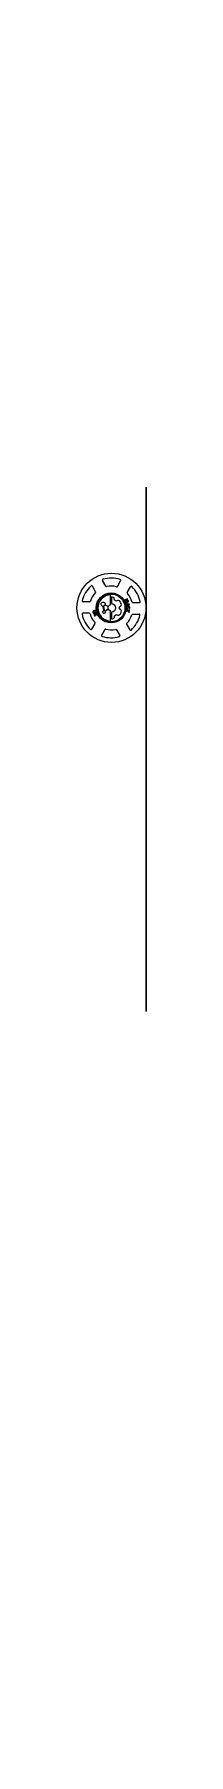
# Model space of a CAD drawing. Header units: millimetres. Extents: x -86 to -52, y -509 to 351.
import ezdxf

# ---------------------------------------------------------------- set-up
doc = ezdxf.new("R2010")
doc.units = ezdxf.units.MM
doc.header["$MEASUREMENT"] = 0
doc.layers.add('Layer 1', color=7, linetype='Continuous')

msp = doc.modelspace()

# ---------------------------------------------------------------- linework, layer by layer
at = {"layer": 'Layer 1', "color": 250, "lineweight": 18}
msp.add_ellipse((-69.0379, 63.8386), major_axis=(0, 7.5), ratio=1, dxfattribs=at)
at = {"layer": 'Layer 1', "lineweight": 9}
for points, knots in [([(-51.5389, 63.9125), (-51.5389, 73.467), (-59.2843, 81.2125), (-68.8389, 81.2125), (-68.8389, 81.2125), (-78.3934, 81.2125), (-86.1389, 73.4671), (-86.1389, 63.9125), (-86.1389, 63.9125), (-86.1389, 54.358), (-78.3935, 46.6125), (-68.839, 46.6125), (-68.839, 46.6125), (-59.2844, 46.6125), (-51.539, 54.3579), (-51.5389, 63.9124), (-51.5359, 350.5474), (-51.5389, -509.3575), (-51.5389, 63.9125)], [0, 0, 0, 0, 0.2, 0.2, 0.2, 0.2, 0.4, 0.4, 0.4, 0.4, 0.6, 0.6, 0.6, 0.6, 1, 1, 1, 1.0001, 1.0001, 1.0001, 1.0001]), ([(-73.1359, 78.1783), (-73.2537, 78.1447), (-73.3493, 78.0586), (-73.3953, 77.9451), (-73.3953, 77.9451), (-73.4412, 77.8315), (-73.4322, 77.7032), (-73.371, 77.5971)], [0, 0, 0, 0, 0.33333333, 0.33333333, 0.33333333, 0.33333333, 1, 1, 1, 1]), ([(-64.2477, 77.4583), (-64.1877, 77.5624), (-64.1778, 77.6881), (-64.2211, 77.8002), (-64.2211, 77.8002), (-64.2643, 77.9124), (-64.3559, 77.999), (-64.4704, 78.0358)], [0, 0, 0, 0, 0.33333333, 0.33333333, 0.33333333, 0.33333333, 1, 1, 1, 1]), ([(-78.4378, 74.7969), (-78.498, 74.901), (-78.6019, 74.9724), (-78.7206, 74.991), (-78.7206, 74.991), (-78.8393, 75.0096), (-78.9601, 74.9736), (-79.0492, 74.8928)], [0, 0, 0, 0, 0.33333333, 0.33333333, 0.33333333, 0.33333333, 1, 1, 1, 1]), ([(-58.6683, 74.5574), (-58.7564, 74.6426), (-58.8787, 74.6824), (-59, 74.6654), (-59, 74.6654), (-59.1213, 74.6484), (-59.2281, 74.5765), (-59.2893, 74.4704)], [0, 0, 0, 0, 0.33333333, 0.33333333, 0.33333333, 0.33333333, 1, 1, 1, 1]), ([(-83.228, 61.1772), (-83.3482, 61.1772), (-83.462, 61.1229), (-83.5374, 61.0294), (-83.5374, 61.0294), (-83.613, 60.9358), (-83.6421, 60.8132), (-83.6168, 60.6957)], [0, 0, 0, 0, 0.33333333, 0.33333333, 0.33333333, 0.33333333, 1, 1, 1, 1]), ([(-83.5055, 67.4596), (-83.5352, 67.3408), (-83.5086, 67.2149), (-83.4332, 67.1184), (-83.4332, 67.1184), (-83.3579, 67.0218), (-83.2421, 66.9654), (-83.1197, 66.9654)], [0, 0, 0, 0, 0.33333333, 0.33333333, 0.33333333, 0.33333333, 1, 1, 1, 1]), ([(-54.5704, 60.2177), (-54.5406, 60.3365), (-54.5673, 60.4623), (-54.6427, 60.5589), (-54.6427, 60.5589), (-54.718, 60.6554), (-54.8338, 60.7119), (-54.9562, 60.7119)], [0, 0, 0, 0, 0.33333333, 0.33333333, 0.33333333, 0.33333333, 1, 1, 1, 1]), ([(-54.8479, 66.5), (-54.7277, 66.5), (-54.6139, 66.5543), (-54.5385, 66.6479), (-54.5385, 66.6479), (-54.4629, 66.7414), (-54.4338, 66.864), (-54.4591, 66.9816)], [0, 0, 0, 0, 0.33333333, 0.33333333, 0.33333333, 0.33333333, 1, 1, 1, 1]), ([(-79.4076, 53.1199), (-79.3195, 53.0347), (-79.1972, 52.9948), (-79.0759, 53.0118), (-79.0759, 53.0118), (-78.9546, 53.0288), (-78.8478, 53.1008), (-78.7866, 53.2069)], [0, 0, 0, 0, 0.33333333, 0.33333333, 0.33333333, 0.33333333, 1, 1, 1, 1]), ([(-59.6381, 52.8804), (-59.5779, 52.7763), (-59.474, 52.7049), (-59.3553, 52.6863), (-59.3553, 52.6863), (-59.2366, 52.6677), (-59.1158, 52.7037), (-59.0267, 52.7844)], [0, 0, 0, 0, 0.33333333, 0.33333333, 0.33333333, 0.33333333, 1, 1, 1, 1]), ([(-73.8282, 50.219), (-73.8882, 50.1149), (-73.8981, 49.9892), (-73.8548, 49.877), (-73.8548, 49.877), (-73.8116, 49.7649), (-73.72, 49.6783), (-73.6055, 49.6415)], [0, 0, 0, 0, 0.33333333, 0.33333333, 0.33333333, 0.33333333, 1, 1, 1, 1]), ([(-64.94, 49.4989), (-64.8222, 49.5325), (-64.7266, 49.6186), (-64.6806, 49.7322), (-64.6806, 49.7322), (-64.6347, 49.8457), (-64.6437, 49.9741), (-64.7049, 50.0802)], [0, 0, 0, 0, 0.33333333, 0.33333333, 0.33333333, 0.33333333, 1, 1, 1, 1])]:
    msp.add_open_spline(points, degree=3, knots=knots, dxfattribs=at)
for points in [[(-71.7165, 74.7314), (-71.7165, 74.7314), (-73.371, 77.5971), (-73.371, 77.5971)], [(-64.4704, 78.0358), (-67.2811, 78.94), (-70.297, 78.9896), (-73.1359, 78.1783)], [(-65.8859, 74.621), (-65.8859, 74.621), (-64.2477, 77.4583), (-64.2477, 77.4583)], [(-79.0492, 74.8928), (-81.2377, 72.9109), (-82.7887, 70.3238), (-83.5055, 67.4596)], [(-76.8597, 71.4828), (-78.0312, 70.2842), (-78.9114, 68.8323), (-79.4326, 67.2394)], [(-76.7997, 71.9596), (-76.7997, 71.9596), (-78.4378, 74.7969), (-78.4378, 74.7969)], [(-76.8597, 71.4828), (-76.7351, 71.6103), (-76.7106, 71.8052), (-76.7997, 71.9596)], [(-71.7165, 74.7314), (-71.6305, 74.5824), (-71.4585, 74.5056), (-71.2901, 74.541)], [(-66.3288, 74.4346), (-67.9525, 74.8497), (-69.65, 74.8862), (-71.2901, 74.541)], [(-66.3288, 74.4346), (-66.156, 74.3903), (-65.975, 74.4666), (-65.8859, 74.621)], [(-60.9438, 71.6046), (-61.0298, 71.4557), (-61.0104, 71.2683), (-60.8955, 71.1402)], [(-60.9438, 71.6046), (-60.9438, 71.6046), (-59.2893, 74.4704), (-59.2893, 74.4704)], [(-58.507, 66.7904), (-58.9594, 68.4042), (-59.7766, 69.8924), (-60.8955, 71.1402)], [(-54.4591, 66.9816), (-55.0813, 69.8678), (-56.5463, 72.5044), (-58.6683, 74.5574)], [(-83.6168, 60.6957), (-82.9946, 57.8095), (-81.5296, 55.1728), (-79.4076, 53.1199)], [(-79.9519, 61.1772), (-79.9519, 61.1772), (-83.228, 61.1772), (-83.228, 61.1772)], [(-79.8106, 66.9654), (-79.8106, 66.9654), (-83.1197, 66.9654), (-83.1197, 66.9654)], [(-79.5689, 60.8869), (-79.617, 61.0586), (-79.7735, 61.1772), (-79.9519, 61.1772)], [(-79.8106, 66.9654), (-79.6386, 66.9654), (-79.4861, 67.0759), (-79.4326, 67.2394)], [(-79.5689, 60.8869), (-79.1165, 59.273), (-78.2993, 57.7848), (-77.1804, 56.537)], [(-61.2162, 56.1944), (-60.0447, 57.3931), (-59.1645, 58.845), (-58.6433, 60.4379)], [(-59.0267, 52.7844), (-56.8382, 54.7664), (-55.2872, 57.3534), (-54.5704, 60.2177)], [(-58.2653, 60.7119), (-58.4373, 60.7119), (-58.5898, 60.6013), (-58.6433, 60.4379)], [(-58.507, 66.7904), (-58.4589, 66.6187), (-58.3024, 66.5), (-58.124, 66.5)], [(-58.2653, 60.7119), (-58.2653, 60.7119), (-54.9562, 60.7119), (-54.9562, 60.7119)], [(-58.124, 66.5), (-58.124, 66.5), (-54.8479, 66.5), (-54.8479, 66.5)], [(-77.1321, 56.0726), (-77.1321, 56.0726), (-78.7866, 53.2069), (-78.7866, 53.2069)], [(-77.1321, 56.0726), (-77.0461, 56.2216), (-77.0655, 56.409), (-77.1804, 56.537)], [(-72.19, 53.0563), (-72.19, 53.0563), (-73.8282, 50.219), (-73.8282, 50.219)], [(-71.7471, 53.2427), (-71.9199, 53.2869), (-72.1009, 53.2107), (-72.19, 53.0563)], [(-71.7471, 53.2427), (-70.1234, 52.8276), (-68.4259, 52.7911), (-66.7858, 53.1363)], [(-66.3594, 52.9459), (-66.4454, 53.0948), (-66.6174, 53.1717), (-66.7858, 53.1363)], [(-66.3594, 52.9459), (-66.3594, 52.9459), (-64.7049, 50.0802), (-64.7049, 50.0802)], [(-61.2162, 56.1944), (-61.3408, 56.067), (-61.3653, 55.8721), (-61.2762, 55.7177)], [(-61.2762, 55.7177), (-61.2762, 55.7177), (-59.6381, 52.8804), (-59.6381, 52.8804)], [(-73.6055, 49.6415), (-70.7948, 48.7372), (-67.7789, 48.6876), (-64.94, 49.4989)]]:
    msp.add_open_spline(points, degree=3, dxfattribs=at)
at = {"layer": 'Layer 1', "color": 7, "lineweight": 9}
for points, knots in [([(-64.1153, 68.7613), (-65.428, 70.0741), (-67.1764, 70.7984), (-69.0379, 70.7984), (-69.0379, 70.7984), (-70.8938, 70.7984), (-72.6424, 70.0741), (-73.9607, 68.7614), (-73.9607, 68.7614), (-75.279, 67.4486), (-75.9977, 65.7002), (-75.9977, 63.8386), (-75.9977, 63.8386), (-75.9977, 60.0024), (-72.8743, 56.8788), (-69.0379, 56.8788), (-69.0379, 56.8788), (-67.182, 56.8788), (-65.4335, 57.603), (-64.1153, 58.9159), (-64.1153, 58.9159), (-62.8024, 60.2287), (-62.0782, 61.977), (-62.0782, 63.8386), (-62.0782, 63.8386), (-62.0782, 65.7002), (-62.8024, 67.4486), (-64.1153, 68.7613)], [0, 0, 0, 0, 0.125, 0.125, 0.125, 0.125, 0.25, 0.25, 0.25, 0.25, 0.375, 0.375, 0.375, 0.375, 0.5, 0.5, 0.5, 0.5, 0.625, 0.625, 0.625, 0.625, 0.75, 0.75, 0.75, 0.75, 1, 1, 1, 1]), ([(-69.2586, 65.4456), (-69.2586, 65.4456), (-69.2586, 65.4456), (-69.2586, 65.4456), (-69.2586, 65.4456), (-69.7, 65.3833), (-70.0904, 65.1287), (-70.3338, 64.7552), (-70.3338, 64.7552), (-70.3338, 64.7552), (-72.1047, 65.4116), (-72.1047, 65.4116), (-72.1047, 65.4116), (-72.0877, 65.4625), (-72.0708, 65.5134), (-72.0593, 65.57), (-72.0593, 65.57), (-71.9463, 66.1246), (-72.3027, 66.6678), (-72.8574, 66.7809), (-72.8574, 66.7809), (-73.4118, 66.8941), (-73.955, 66.5377), (-74.0682, 65.9832), (-74.0682, 65.9832), (-74.1813, 65.4285), (-73.8249, 64.8853), (-73.2704, 64.7722), (-73.2704, 64.7722), (-73.1969, 64.7552), (-73.1233, 64.7496), (-73.0554, 64.7496), (-73.0554, 64.7496), (-73.0554, 64.7496), (-72.7555, 62.4862), (-72.7555, 62.4862), (-72.7555, 62.4862), (-73.0216, 62.4353), (-73.2479, 62.2259), (-73.3045, 61.943), (-73.3045, 61.943), (-73.3836, 61.5639), (-73.1403, 61.1961), (-72.7613, 61.1169), (-72.7613, 61.1169), (-72.3821, 61.0377), (-72.0143, 61.2809), (-71.935, 61.6601), (-71.935, 61.6601), (-71.9012, 61.8185), (-71.9294, 61.977), (-71.9917, 62.1128), (-71.9917, 62.1128), (-71.9917, 62.1128), (-70.3733, 63.1766), (-70.3733, 63.1766), (-70.3733, 63.1766), (-70.1641, 62.8087), (-69.8018, 62.5315), (-69.3548, 62.4353), (-69.3548, 62.4353), (-69.3265, 62.4297), (-69.2926, 62.424), (-69.2643, 62.4183), (-69.2643, 62.4183), (-69.2643, 62.4183), (-69.2643, 57.2523), (-69.2643, 57.2523), (-69.2643, 57.2523), (-72.7894, 57.3656), (-75.6298, 60.2795), (-75.6298, 63.8442), (-75.6298, 63.8442), (-75.6298, 65.6041), (-74.9453, 67.2619), (-73.7004, 68.5069), (-73.7004, 68.5069), (-72.5064, 69.7006), (-70.9336, 70.3796), (-69.2586, 70.4362), (-69.2586, 70.4362), (-69.2586, 70.4362), (-69.2586, 65.4456), (-69.2586, 65.4456)], [0, 0, 0, 0, 0.04545455, 0.04545455, 0.04545455, 0.04545455, 0.09090909, 0.09090909, 0.09090909, 0.09090909, 0.13636364, 0.13636364, 0.13636364, 0.13636364, 0.18181818, 0.18181818, 0.18181818, 0.18181818, 0.22727273, 0.22727273, 0.22727273, 0.22727273, 0.27272727, 0.27272727, 0.27272727, 0.27272727, 0.31818182, 0.31818182, 0.31818182, 0.31818182, 0.36363636, 0.36363636, 0.36363636, 0.36363636, 0.40909091, 0.40909091, 0.40909091, 0.40909091, 0.45454545, 0.45454545, 0.45454545, 0.45454545, 0.5, 0.5, 0.5, 0.5, 0.54545455, 0.54545455, 0.54545455, 0.54545455, 0.59090909, 0.59090909, 0.59090909, 0.59090909, 0.63636364, 0.63636364, 0.63636364, 0.63636364, 0.68181818, 0.68181818, 0.68181818, 0.68181818, 0.72727273, 0.72727273, 0.72727273, 0.72727273, 0.77272727, 0.77272727, 0.77272727, 0.77272727, 0.81818182, 0.81818182, 0.81818182, 0.81818182, 0.86363636, 0.86363636, 0.86363636, 0.86363636, 0.90909091, 0.90909091, 0.90909091, 0.90909091, 1, 1, 1, 1]), ([(-64.2397, 61.1169), (-64.2397, 61.1169), (-64.2397, 61.1169), (-64.2397, 61.1169), (-64.2397, 61.1169), (-64.3982, 60.8396), (-64.5849, 60.5963), (-64.7716, 60.4265), (-64.7716, 60.4265), (-65.1451, 60.1436), (-65.4789, 60.0984), (-65.7957, 60.2058), (-65.7957, 60.2058), (-66.1126, 60.3133), (-66.4408, 60.4945), (-66.4408, 60.4945), (-66.4408, 60.4945), (-66.7181, 60.2795), (-67.018, 60.1098), (-67.3349, 59.9739), (-67.3349, 59.9739), (-67.3349, 59.9739), (-67.4139, 59.1985), (-67.4139, 59.1985), (-67.4139, 59.1985), (-67.4366, 58.7008), (-68.0023, 58.384), (-68.902, 58.3668), (-68.902, 58.3668), (-68.902, 58.3668), (-68.902, 61.6656), (-68.902, 61.6656), (-68.902, 61.6656), (-67.7365, 61.7108), (-66.8028, 62.6785), (-66.8084, 63.8555), (-66.8084, 63.8555), (-66.814, 65.0268), (-67.7421, 65.983), (-68.902, 66.0283), (-68.902, 66.0283), (-68.902, 66.0283), (-68.902, 69.3271), (-68.902, 69.3271), (-68.902, 69.3271), (-68.0251, 69.3101), (-67.4704, 68.999), (-67.4422, 68.5066), (-67.4422, 68.5066), (-67.4422, 68.5066), (-67.3573, 67.7258), (-67.3573, 67.7258), (-67.3573, 67.7258), (-67.0404, 67.5899), (-66.7407, 67.4201), (-66.4689, 67.2164), (-66.4689, 67.2164), (-66.4689, 67.2164), (-65.7504, 67.539), (-65.7504, 67.539), (-65.7504, 67.539), (-65.5806, 67.6238), (-65.2524, 67.6974), (-64.8281, 67.3296), (-64.8281, 67.3296), (-64.6244, 67.1541), (-64.4207, 66.8995), (-64.251, 66.6053), (-64.251, 66.6053), (-63.7757, 65.7905), (-63.7529, 65.123), (-64.1773, 64.84), (-64.1773, 64.84), (-64.1773, 64.84), (-64.8111, 64.376), (-64.8111, 64.376), (-64.8111, 64.376), (-64.7885, 64.2062), (-64.7771, 64.0307), (-64.7771, 63.8554), (-64.7771, 63.8554), (-64.7771, 63.6856), (-64.7885, 63.5103), (-64.8053, 63.3405), (-64.8053, 63.3405), (-64.8053, 63.3405), (-64.1717, 62.8821), (-64.1717, 62.8821), (-64.1717, 62.8821), (-63.7531, 62.6052), (-63.7757, 61.9317), (-64.2397, 61.1169)], [0, 0, 0, 0, 0.04166667, 0.04166667, 0.04166667, 0.04166667, 0.08333333, 0.08333333, 0.08333333, 0.08333333, 0.125, 0.125, 0.125, 0.125, 0.16666667, 0.16666667, 0.16666667, 0.16666667, 0.20833333, 0.20833333, 0.20833333, 0.20833333, 0.25, 0.25, 0.25, 0.25, 0.29166667, 0.29166667, 0.29166667, 0.29166667, 0.33333333, 0.33333333, 0.33333333, 0.33333333, 0.375, 0.375, 0.375, 0.375, 0.41666667, 0.41666667, 0.41666667, 0.41666667, 0.45833333, 0.45833333, 0.45833333, 0.45833333, 0.5, 0.5, 0.5, 0.5, 0.54166667, 0.54166667, 0.54166667, 0.54166667, 0.58333333, 0.58333333, 0.58333333, 0.58333333, 0.625, 0.625, 0.625, 0.625, 0.66666667, 0.66666667, 0.66666667, 0.66666667, 0.70833333, 0.70833333, 0.70833333, 0.70833333, 0.75, 0.75, 0.75, 0.75, 0.79166667, 0.79166667, 0.79166667, 0.79166667, 0.83333333, 0.83333333, 0.83333333, 0.83333333, 0.875, 0.875, 0.875, 0.875, 0.91666667, 0.91666667, 0.91666667, 0.91666667, 1, 1, 1, 1]), ([(-70.4526, 63.3462), (-70.4526, 63.3462), (-70.4526, 63.3462), (-70.4526, 63.3462), (-70.4526, 63.3462), (-70.4526, 63.3462), (-72.0934, 62.2654), (-72.0934, 62.2654), (-72.0934, 62.2654), (-72.1897, 62.3729), (-72.3198, 62.4522), (-72.4726, 62.4804), (-72.4726, 62.4804), (-72.501, 62.4861), (-72.5292, 62.4918), (-72.5576, 62.4918), (-72.5576, 62.4918), (-72.5576, 62.4918), (-72.8572, 64.7607), (-72.8572, 64.7607), (-72.8572, 64.7607), (-72.5801, 64.8173), (-72.3311, 64.9871), (-72.1841, 65.2305), (-72.1841, 65.2305), (-72.1841, 65.2305), (-70.4242, 64.5797), (-70.4242, 64.5797), (-70.4242, 64.5797), (-70.4752, 64.4722), (-70.5149, 64.359), (-70.5375, 64.2345), (-70.5375, 64.2345), (-70.5997, 63.9291), (-70.5657, 63.6178), (-70.4526, 63.3462)], [0, 0, 0, 0, 0.1, 0.1, 0.1, 0.1, 0.2, 0.2, 0.2, 0.2, 0.3, 0.3, 0.3, 0.3, 0.4, 0.4, 0.4, 0.4, 0.5, 0.5, 0.5, 0.5, 0.6, 0.6, 0.6, 0.6, 0.7, 0.7, 0.7, 0.7, 0.8, 0.8, 0.8, 0.8, 1, 1, 1, 1])]:
    msp.add_open_spline(points, degree=3, knots=knots, dxfattribs=at)
at = {"layer": 'Layer 1', "color": 250, "lineweight": 9}
for points, knots in [([(-78.1455, 61.5927), (-78.1953, 61.811), (-78.1722, 61.993), (-78.0753, 62.1397), (-78.0753, 62.1397), (-77.9788, 62.2865), (-77.8141, 62.3862), (-77.5813, 62.4392), (-77.5813, 62.4392), (-77.5813, 62.4392), (-77.1302, 62.5427), (-77.1302, 62.5427), (-77.1302, 62.5427), (-76.9068, 62.5939), (-76.7215, 62.574), (-76.5742, 62.4833), (-76.5742, 62.4833), (-76.427, 62.3924), (-76.3274, 62.2334), (-76.2757, 62.0062), (-76.2757, 62.0062), (-76.24, 61.8505), (-76.2081, 61.6859), (-76.1798, 61.5128), (-76.1798, 61.5128), (-76.1798, 61.5128), (-78.0196, 61.0922), (-78.0196, 61.0922), (-78.0196, 61.0922), (-78.0646, 61.2554), (-78.1065, 61.4224), (-78.1455, 61.5927)], [0, 0, 0, 0, 0.11111111, 0.11111111, 0.11111111, 0.11111111, 0.22222222, 0.22222222, 0.22222222, 0.22222222, 0.33333333, 0.33333333, 0.33333333, 0.33333333, 0.44444444, 0.44444444, 0.44444444, 0.44444444, 0.55555556, 0.55555556, 0.55555556, 0.55555556, 0.66666667, 0.66666667, 0.66666667, 0.66666667, 0.77777778, 0.77777778, 0.77777778, 0.77777778, 1, 1, 1, 1]), ([(-77.9446, 61.6241), (-77.9315, 61.5677), (-77.9098, 61.4826), (-77.8803, 61.3697), (-77.8803, 61.3697), (-77.8803, 61.3697), (-76.4342, 61.701), (-76.4342, 61.701), (-76.4342, 61.701), (-76.4478, 61.8115), (-76.4619, 61.8981), (-76.4761, 61.9602), (-76.4761, 61.9602), (-76.5085, 62.1013), (-76.5748, 62.2043), (-76.6754, 62.2693), (-76.6754, 62.2693), (-76.7761, 62.3337), (-76.9035, 62.3487), (-77.0573, 62.3136), (-77.0573, 62.3136), (-77.0573, 62.3136), (-77.5442, 62.2022), (-77.5442, 62.2022), (-77.5442, 62.2022), (-77.7112, 62.1636), (-77.8278, 62.0945), (-77.8947, 61.9943), (-77.8947, 61.9943), (-77.9615, 61.8941), (-77.9779, 61.7709), (-77.9446, 61.6241)], [0, 0, 0, 0, 0.11111111, 0.11111111, 0.11111111, 0.11111111, 0.22222222, 0.22222222, 0.22222222, 0.22222222, 0.33333333, 0.33333333, 0.33333333, 0.33333333, 0.44444444, 0.44444444, 0.44444444, 0.44444444, 0.55555556, 0.55555556, 0.55555556, 0.55555556, 0.66666667, 0.66666667, 0.66666667, 0.66666667, 0.77777778, 0.77777778, 0.77777778, 0.77777778, 1, 1, 1, 1]), ([(-77.4266, 59.986), (-77.4934, 60.1314), (-77.509, 60.2583), (-77.4744, 60.3676), (-77.4744, 60.3676), (-77.4397, 60.4764), (-77.3589, 60.5602), (-77.2322, 60.6178), (-77.2322, 60.6178), (-77.2322, 60.6178), (-77.2069, 60.6298), (-77.2069, 60.6298), (-77.2069, 60.6298), (-77.1281, 60.666), (-77.052, 60.6805), (-76.9776, 60.6743), (-76.9776, 60.6743), (-76.9032, 60.6682), (-76.8359, 60.6394), (-76.7753, 60.5885), (-76.7753, 60.5885), (-76.7781, 60.6722), (-76.757, 60.7495), (-76.7113, 60.8212), (-76.7113, 60.8212), (-76.6656, 60.893), (-76.6014, 60.9474), (-76.5194, 60.9851), (-76.5194, 60.9851), (-76.5194, 60.9851), (-76.494, 60.997), (-76.494, 60.997), (-76.494, 60.997), (-76.3589, 61.0589), (-76.2315, 61.0681), (-76.1122, 61.0245), (-76.1122, 61.0245), (-75.9929, 60.981), (-75.8984, 60.8823), (-75.8278, 60.7285), (-75.8278, 60.7285), (-75.7907, 60.6478), (-75.7514, 60.5328), (-75.7097, 60.3825), (-75.7097, 60.3825), (-75.7097, 60.3825), (-75.8917, 60.2986), (-75.8917, 60.2986), (-75.8917, 60.2986), (-75.9287, 60.439), (-75.9685, 60.5541), (-76.0099, 60.6447), (-76.0099, 60.6447), (-76.0475, 60.7267), (-76.0991, 60.7796), (-76.1646, 60.8032), (-76.1646, 60.8032), (-76.2306, 60.8273), (-76.3025, 60.8208), (-76.3814, 60.785), (-76.3814, 60.785), (-76.3814, 60.785), (-76.4222, 60.766), (-76.4222, 60.766), (-76.4222, 60.766), (-76.5967, 60.686), (-76.6424, 60.5563), (-76.5605, 60.3771), (-76.5605, 60.3771), (-76.5605, 60.3771), (-76.4557, 60.1486), (-76.4557, 60.1486), (-76.4557, 60.1486), (-76.4557, 60.1486), (-76.6298, 60.0686), (-76.6298, 60.0686), (-76.6298, 60.0686), (-76.6298, 60.0686), (-76.7346, 60.2971), (-76.7346, 60.2971), (-76.7346, 60.2971), (-76.7712, 60.3774), (-76.8186, 60.4274), (-76.8766, 60.4477), (-76.8766, 60.4477), (-76.9345, 60.4676), (-77.0078, 60.4574), (-77.0965, 60.4164), (-77.0965, 60.4164), (-77.0965, 60.4164), (-77.1453, 60.394), (-77.1453, 60.394), (-77.1453, 60.394), (-77.2837, 60.3306), (-77.3179, 60.2223), (-77.2474, 60.0683), (-77.2474, 60.0683), (-77.2126, 59.9929), (-77.1514, 59.8906), (-77.0631, 59.7613), (-77.0631, 59.7613), (-77.0631, 59.7613), (-77.2452, 59.678), (-77.2452, 59.678), (-77.2452, 59.678), (-77.3315, 59.8082), (-77.3923, 59.9109), (-77.4266, 59.986)], [0, 0, 0, 0, 0.03571429, 0.03571429, 0.03571429, 0.03571429, 0.07142857, 0.07142857, 0.07142857, 0.07142857, 0.10714286, 0.10714286, 0.10714286, 0.10714286, 0.14285714, 0.14285714, 0.14285714, 0.14285714, 0.17857143, 0.17857143, 0.17857143, 0.17857143, 0.21428571, 0.21428571, 0.21428571, 0.21428571, 0.25, 0.25, 0.25, 0.25, 0.28571429, 0.28571429, 0.28571429, 0.28571429, 0.32142857, 0.32142857, 0.32142857, 0.32142857, 0.35714286, 0.35714286, 0.35714286, 0.35714286, 0.39285714, 0.39285714, 0.39285714, 0.39285714, 0.42857143, 0.42857143, 0.42857143, 0.42857143, 0.46428571, 0.46428571, 0.46428571, 0.46428571, 0.5, 0.5, 0.5, 0.5, 0.53571429, 0.53571429, 0.53571429, 0.53571429, 0.57142857, 0.57142857, 0.57142857, 0.57142857, 0.60714286, 0.60714286, 0.60714286, 0.60714286, 0.64285714, 0.64285714, 0.64285714, 0.64285714, 0.67857143, 0.67857143, 0.67857143, 0.67857143, 0.71428571, 0.71428571, 0.71428571, 0.71428571, 0.75, 0.75, 0.75, 0.75, 0.78571429, 0.78571429, 0.78571429, 0.78571429, 0.82142857, 0.82142857, 0.82142857, 0.82142857, 0.85714286, 0.85714286, 0.85714286, 0.85714286, 0.89285714, 0.89285714, 0.89285714, 0.89285714, 0.92857143, 0.92857143, 0.92857143, 0.92857143, 1, 1, 1, 1]), ([(-61.9825, 66.4569), (-61.9825, 66.4569), (-60.6089, 67.1021), (-60.6089, 67.1021), (-60.6089, 67.1021), (-60.6089, 67.1021), (-61.9771, 66.9061), (-61.9771, 66.9061), (-61.9771, 66.9061), (-61.9771, 66.9061), (-62.1004, 67.1755), (-62.1004, 67.1755), (-62.1004, 67.1755), (-62.1004, 67.1755), (-61.059, 68.0841), (-61.059, 68.0841), (-61.059, 68.0841), (-61.059, 68.0841), (-62.4441, 67.4647), (-62.4441, 67.4647), (-62.4441, 67.4647), (-62.4441, 67.4647), (-62.5416, 67.6771), (-62.5416, 67.6771), (-62.5416, 67.6771), (-62.5416, 67.6771), (-60.8555, 68.4319), (-60.8555, 68.4319), (-60.8555, 68.4319), (-60.8555, 68.4319), (-60.7073, 68.1086), (-60.7073, 68.1086), (-60.7073, 68.1086), (-60.7073, 68.1086), (-61.8433, 67.1289), (-61.8433, 67.1289), (-61.8433, 67.1289), (-61.8433, 67.1289), (-60.3606, 67.3524), (-60.3606, 67.3524), (-60.3606, 67.3524), (-60.3606, 67.3524), (-60.2124, 67.0292), (-60.2124, 67.0292), (-60.2124, 67.0292), (-60.2124, 67.0292), (-61.8848, 66.244), (-61.8848, 66.244), (-61.8848, 66.244), (-61.8848, 66.244), (-61.9825, 66.4569), (-61.9825, 66.4569)], [0, 0, 0, 0, 0.07142857, 0.07142857, 0.07142857, 0.07142857, 0.14285714, 0.14285714, 0.14285714, 0.14285714, 0.21428571, 0.21428571, 0.21428571, 0.21428571, 0.28571429, 0.28571429, 0.28571429, 0.28571429, 0.35714286, 0.35714286, 0.35714286, 0.35714286, 0.42857143, 0.42857143, 0.42857143, 0.42857143, 0.5, 0.5, 0.5, 0.5, 0.57142857, 0.57142857, 0.57142857, 0.57142857, 0.64285714, 0.64285714, 0.64285714, 0.64285714, 0.71428571, 0.71428571, 0.71428571, 0.71428571, 0.78571429, 0.78571429, 0.78571429, 0.78571429, 0.85714286, 0.85714286, 0.85714286, 0.85714286, 1, 1, 1, 1]), ([(-59.8379, 65.494), (-59.8379, 65.494), (-61.555, 64.6081), (-61.555, 64.6081), (-61.555, 64.6081), (-61.555, 64.6081), (-61.6012, 64.8634), (-61.6012, 64.8634), (-61.6012, 64.8634), (-61.6012, 64.8634), (-61.2009, 65.059), (-61.2009, 65.059), (-61.2009, 65.059), (-61.2009, 65.059), (-61.3215, 65.7282), (-61.3215, 65.7282), (-61.3215, 65.7282), (-61.3215, 65.7282), (-61.7652, 65.7713), (-61.7652, 65.7713), (-61.7652, 65.7713), (-61.7652, 65.7713), (-61.8085, 66.0125), (-61.8085, 66.0125), (-61.8085, 66.0125), (-61.8085, 66.0125), (-59.8903, 65.7855), (-59.8903, 65.7855), (-59.8903, 65.7855), (-59.8903, 65.7855), (-59.8379, 65.494), (-59.8379, 65.494)], [0, 0, 0, 0, 0.11111111, 0.11111111, 0.11111111, 0.11111111, 0.22222222, 0.22222222, 0.22222222, 0.22222222, 0.33333333, 0.33333333, 0.33333333, 0.33333333, 0.44444444, 0.44444444, 0.44444444, 0.44444444, 0.55555556, 0.55555556, 0.55555556, 0.55555556, 0.66666667, 0.66666667, 0.66666667, 0.66666667, 0.77777778, 0.77777778, 0.77777778, 0.77777778, 1, 1, 1, 1]), ([(-59.9456, 61.6159), (-59.9456, 61.6159), (-60.6981, 62.4727), (-60.6981, 62.4727), (-60.6981, 62.4727), (-60.6981, 62.4727), (-61.7767, 61.8751), (-61.7767, 61.8751), (-61.7767, 61.8751), (-61.7767, 61.8751), (-61.7214, 62.1778), (-61.7214, 62.1778), (-61.7214, 62.1778), (-61.7214, 62.1778), (-60.7008, 62.7258), (-60.7008, 62.7258), (-60.7008, 62.7258), (-60.7008, 62.7258), (-61.5918, 62.8882), (-61.5918, 62.8882), (-61.5918, 62.8882), (-61.5918, 62.8882), (-61.5489, 63.1239), (-61.5489, 63.1239), (-61.5489, 63.1239), (-61.5489, 63.1239), (-59.7312, 62.7927), (-59.7312, 62.7927), (-59.7312, 62.7927), (-59.7312, 62.7927), (-59.7741, 62.5567), (-59.7741, 62.5567), (-59.7741, 62.5567), (-59.7741, 62.5567), (-60.651, 62.7167), (-60.651, 62.7167), (-60.651, 62.7167), (-60.651, 62.7167), (-59.8975, 61.8796), (-59.8975, 61.8796), (-59.8975, 61.8796), (-59.8975, 61.8796), (-59.9456, 61.6159), (-59.9456, 61.6159)], [0, 0, 0, 0, 0.08333333, 0.08333333, 0.08333333, 0.08333333, 0.16666667, 0.16666667, 0.16666667, 0.16666667, 0.25, 0.25, 0.25, 0.25, 0.33333333, 0.33333333, 0.33333333, 0.33333333, 0.41666667, 0.41666667, 0.41666667, 0.41666667, 0.5, 0.5, 0.5, 0.5, 0.58333333, 0.58333333, 0.58333333, 0.58333333, 0.66666667, 0.66666667, 0.66666667, 0.66666667, 0.75, 0.75, 0.75, 0.75, 0.83333333, 0.83333333, 0.83333333, 0.83333333, 1, 1, 1, 1]), ([(-59.6558, 64.0258), (-59.6527, 63.9242), (-59.6634, 63.7915), (-59.6884, 63.6267), (-59.6884, 63.6267), (-59.6884, 63.6267), (-59.9, 63.6255), (-59.9, 63.6255), (-59.9, 63.6255), (-59.875, 63.7809), (-59.8642, 63.9118), (-59.8674, 64.019), (-59.8674, 64.019), (-59.8711, 64.1281), (-59.8953, 64.2055), (-59.9399, 64.2521), (-59.9399, 64.2521), (-59.9849, 64.2988), (-60.0514, 64.3204), (-60.1398, 64.3179), (-60.1398, 64.3179), (-60.1398, 64.3179), (-60.2127, 64.3154), (-60.2127, 64.3154), (-60.2127, 64.3154), (-60.2597, 64.3141), (-60.2969, 64.3067), (-60.3235, 64.2933), (-60.3235, 64.2933), (-60.3507, 64.2804), (-60.3731, 64.2577), (-60.3921, 64.2251), (-60.3921, 64.2251), (-60.4107, 64.1925), (-60.4291, 64.1439), (-60.4479, 64.0793), (-60.4479, 64.0793), (-60.4479, 64.0793), (-60.5267, 63.8143), (-60.5267, 63.8143), (-60.5267, 63.8143), (-60.5661, 63.687), (-60.6204, 63.5963), (-60.6901, 63.5421), (-60.6901, 63.5421), (-60.7597, 63.4884), (-60.8635, 63.4589), (-61.0004, 63.4545), (-61.0004, 63.4545), (-61.0004, 63.4545), (-61.0539, 63.4526), (-61.0539, 63.4526), (-61.0539, 63.4526), (-61.2214, 63.4476), (-61.3478, 63.4917), (-61.4336, 63.586), (-61.4336, 63.586), (-61.5196, 63.6799), (-61.566, 63.8371), (-61.5733, 64.0567), (-61.5733, 64.0567), (-61.5766, 64.164), (-61.5622, 64.3019), (-61.53, 64.4701), (-61.53, 64.4701), (-61.53, 64.4701), (-61.3128, 64.4718), (-61.3128, 64.4718), (-61.3128, 64.4718), (-61.3454, 64.3144), (-61.3598, 64.1803), (-61.3561, 64.0697), (-61.3561, 64.0697), (-61.3517, 63.9286), (-61.3274, 63.8296), (-61.2832, 63.7726), (-61.2832, 63.7726), (-61.239, 63.716), (-61.172, 63.6888), (-61.0817, 63.6918), (-61.0817, 63.6918), (-61.0817, 63.6918), (-60.9886, 63.695), (-60.9886, 63.695), (-60.9886, 63.695), (-60.9228, 63.6968), (-60.8731, 63.7133), (-60.8395, 63.7437), (-60.8395, 63.7437), (-60.8053, 63.7735), (-60.7775, 63.826), (-60.7555, 63.8999), (-60.7555, 63.8999), (-60.7555, 63.8999), (-60.6689, 64.1932), (-60.6689, 64.1932), (-60.6689, 64.1932), (-60.63, 64.3244), (-60.5771, 64.4164), (-60.5098, 64.4697), (-60.5098, 64.4697), (-60.443, 64.5225), (-60.3402, 64.551), (-60.201, 64.5558), (-60.201, 64.5558), (-60.201, 64.5558), (-60.17, 64.5566), (-60.17, 64.5566), (-60.17, 64.5566), (-60.0063, 64.5621), (-59.8813, 64.5221), (-59.795, 64.4377), (-59.795, 64.4377), (-59.7087, 64.3527), (-59.6621, 64.2158), (-59.6558, 64.0258)], [0, 0, 0, 0, 0.03333333, 0.03333333, 0.03333333, 0.03333333, 0.06666667, 0.06666667, 0.06666667, 0.06666667, 0.1, 0.1, 0.1, 0.1, 0.13333333, 0.13333333, 0.13333333, 0.13333333, 0.16666667, 0.16666667, 0.16666667, 0.16666667, 0.2, 0.2, 0.2, 0.2, 0.23333333, 0.23333333, 0.23333333, 0.23333333, 0.26666667, 0.26666667, 0.26666667, 0.26666667, 0.3, 0.3, 0.3, 0.3, 0.33333333, 0.33333333, 0.33333333, 0.33333333, 0.36666667, 0.36666667, 0.36666667, 0.36666667, 0.4, 0.4, 0.4, 0.4, 0.43333333, 0.43333333, 0.43333333, 0.43333333, 0.46666667, 0.46666667, 0.46666667, 0.46666667, 0.5, 0.5, 0.5, 0.5, 0.53333333, 0.53333333, 0.53333333, 0.53333333, 0.56666667, 0.56666667, 0.56666667, 0.56666667, 0.6, 0.6, 0.6, 0.6, 0.63333333, 0.63333333, 0.63333333, 0.63333333, 0.66666667, 0.66666667, 0.66666667, 0.66666667, 0.7, 0.7, 0.7, 0.7, 0.73333333, 0.73333333, 0.73333333, 0.73333333, 0.76666667, 0.76666667, 0.76666667, 0.76666667, 0.8, 0.8, 0.8, 0.8, 0.83333333, 0.83333333, 0.83333333, 0.83333333, 0.86666667, 0.86666667, 0.86666667, 0.86666667, 0.9, 0.9, 0.9, 0.9, 0.93333333, 0.93333333, 0.93333333, 0.93333333, 1, 1, 1, 1]), ([(-60.0814, 65.6049), (-60.0814, 65.6049), (-61.0999, 65.7079), (-61.0999, 65.7079), (-61.0999, 65.7079), (-61.0999, 65.7079), (-61.0004, 65.1555), (-61.0004, 65.1555), (-61.0004, 65.1555), (-61.0004, 65.1555), (-60.0814, 65.6049), (-60.0814, 65.6049)], [0, 0, 0, 0, 0.25, 0.25, 0.25, 0.25, 0.5, 0.5, 0.5, 0.5, 1, 1, 1, 1])]:
    msp.add_open_spline(points, degree=3, knots=knots, dxfattribs=at)

doc.saveas('drawing.dxf')
